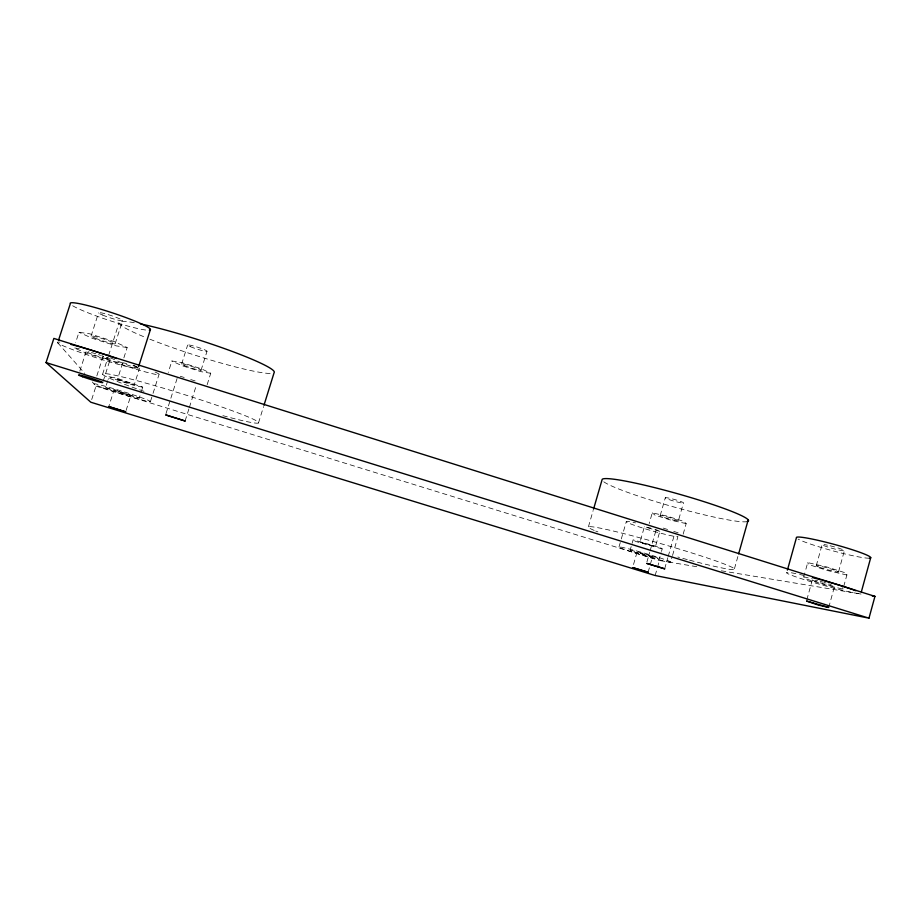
<?xml version="1.0" encoding="UTF-8"?>
<svg xmlns="http://www.w3.org/2000/svg" width="921" height="921" viewBox="0 0 921 921"><rect width="100%" height="100%" fill="white"/><g stroke="black" fill="none" stroke-linecap="round" stroke-linejoin="round"><path stroke-width="0.69" stroke-dasharray="4.61 3.45" d="M828.727 607.446L834.61 586.09A11.57 0.691 15.6 0 1 822.326 583.396A11.57 0.691 15.6 0 1 812.61 579.804M838.536 571.883L844.407 550.608M804.85 572.954L803.768 576.822L804.701 578.515L824.065 584.593L842.991 589.129L846.883 575.003L846.629 573.23L826.793 566.956L807.717 562.616L805.207 571.665M806.819 599.824L812.334 579.919M816.248 565.793L822.108 544.645M734.44 568.752L737.871 556.56M670.615 562.236A27.031 1.243 16.2 0 0 634.707 550.447A27.031 1.243 16.2 0 0 629.25 551.103A27.031 1.243 16.2 0 0 670.615 562.236L672.157 556.848M672.537 555.501L677.914 536.644A26.997 1.773 16 0 1 639.692 527.088A26.997 1.773 16 0 1 635.594 522.886M683.152 534.192L686.18 523.589L683.796 521.413L666.654 515.99L652.264 512.87L649.213 523.508M646.887 562.052L649.65 552.381M650.053 551L656.385 528.907M660.196 515.587L665.319 497.72M648.108 572.252L649.938 565.851M650.307 564.573L652.459 556.768L637.021 552.301L632.612 567.647M650.882 528.159L644.355 526.777L640.014 542.227L655.441 546.66L659.827 531.336L659.229 530.876M661.462 551.437L662.199 548.881L659.897 547.316L633.118 539.833L630.171 550.079L632.796 551.61L659.275 559.093L661.105 552.715M655.153 575.51L657.11 568.683M657.49 567.324L659.448 560.498L700.098 567.267M664.663 568.821L667.817 557.746M668.209 556.365L674.137 535.619M678.34 520.906A9.498 0.725 15.9 0 0 665.745 516.543A9.498 0.725 15.9 0 0 663.742 517.28A9.498 0.725 15.9 0 0 678.34 520.906L683.451 503.004A9.486 0.852 15.7 0 0 670.902 498.56A9.486 0.852 15.7 0 0 668.83 499.504A9.486 0.852 15.7 0 0 683.451 503.004M618.993 546.97L620.927 540.27M621.307 538.923L626.338 521.493M588.415 526.812L593.147 510.522M258.502 422.912L263.556 406.61M185.098 421.001L188.955 408.751M189.381 407.393L196.231 385.611M201.066 370.23L207.029 351.258M207.167 384.667L210.736 373.281L201.342 368.78L181.667 362.563L171.882 360.997L168.267 372.441M165.999 413.61L177.2 378.14M181.633 364.083L187.631 345.076M126.085 410.467L130.863 395.454L114.918 390.297L113.985 390.228L108.759 406.645M122.689 362.955L117.474 379.314L126.246 382.56L134.328 384.564L139.52 368.239M107.711 380.776L105.524 387.614L114.711 391.229L139.267 398.056L141.431 391.252M141.857 389.894L142.72 387.177L116.783 378.174L109.012 376.677L108.148 379.417M150.445 401.521L152.598 394.729M153.036 393.371L159.057 374.363M91.697 399.553L95.991 386.129L92.33 381.985M102.553 374.363L108.16 356.841M108.586 355.494L118.936 323.156M103.198 381.167L110.209 359.236M115.171 343.729L122.585 320.531M123.875 357.843L127.167 347.528L114.135 341.541L89.648 333.793L78.953 332.285L75.614 342.67M79.816 371.128L86.079 351.661M91.064 336.119L98.535 312.852M96.832 375.906L102.956 356.761M117.474 379.314L134.328 384.564M130.863 395.454L113.985 390.228M659.827 531.336L644.355 526.777M639.957 542.089L655.441 546.66M652.505 556.883L637.021 552.301M127.167 347.528L116.173 345.859L92.445 338.364L78.953 332.285M79.252 348.714L73.945 347.85L87.53 353.676L111.291 361.124L122.228 363.001L110.416 357.855M210.736 373.281L200.79 371.624L181.61 365.568L171.882 360.997M721.35 570.801L864.105 594.552M142.72 387.177L134.823 385.611L118.153 380.419L109.012 376.677M105.524 387.614L113.26 389.215L139.267 398.056M686.18 523.589L671.812 520.446L655.038 515.15L652.264 512.87M846.883 575.003L827.921 570.64L808.58 564.527L807.717 562.616M803.768 576.822L811.931 578.768M662.199 548.881L635.709 541.479L633.118 539.833M630.171 550.079L642.248 553.084L656.938 557.631L659.275 559.093M95.991 386.129L659.448 560.498M180.228 376.252L184.177 377.483M190.739 379.556L197.313 381.616M663.189 528.09L668.462 529.759M673.746 531.417L680.354 533.489M654.912 529.345L658.17 530.45M57.712 342.762L84.847 373.5M842.669 587.586L842.991 589.129M133.453 365.165A42.331 2.89 17.7 0 1 98.915 358.626A42.331 2.89 17.7 0 1 61.35 342.359M858.694 593.585A38.59 2.314 15.6 0 1 804.643 579.758A38.59 2.314 15.6 0 1 796.124 573.702M799.647 574.462A38.59 2.314 15.6 0 1 803.607 575.383M144.01 391.333A81.819 4.709 17.4 0 1 119.154 376.182A81.819 4.709 17.4 0 1 239.069 413.299A81.819 4.709 17.4 0 1 220.925 415.129M594.218 530.415A76.224 4.11 16.1 0 1 633.28 536.045A76.224 4.11 16.1 0 1 729.34 566.07A76.224 4.11 16.1 0 1 688.551 559.91M687.25 559.565A76.224 4.11 16.1 0 1 677.833 557.009M597.913 531.912A76.224 4.11 16.1 0 1 595.76 531.06M155.062 372.038A29.449 2.026 17.7 0 1 135.652 369.091A29.449 2.026 17.7 0 1 103.497 356.381M133.004 365.568A8.83 0.61 17.7 0 1 138.541 368.239A8.83 0.61 17.7 0 1 125.371 364.244A8.83 0.61 17.7 0 1 126.614 363.634M145.645 330.017A42.251 4.098 18.2 0 1 107.297 319.794A42.251 4.098 18.2 0 1 72.506 305.645M106.214 357.336A12.698 0.863 17.7 0 1 107.17 358.914A12.698 0.863 17.7 0 1 90.131 353.572A12.698 0.863 17.7 0 1 89.038 351.937M91.432 352.547A12.698 0.863 17.7 0 1 97.419 354.297M98.478 354.631A12.698 0.863 17.7 0 1 100.596 355.333M101.621 355.679A12.698 0.863 17.7 0 1 103.589 356.358M869.412 558.172A38.521 3.293 15.2 0 1 834.242 551.207A38.521 3.293 15.2 0 1 798.093 539.096M830.097 545.785A11.547 0.99 15.2 0 1 844.281 550.735A11.547 0.99 15.2 0 1 827.116 546.809A11.547 0.99 15.2 0 1 827.415 545.174M815.315 580.23A11.57 0.691 15.6 0 1 817.572 580.737M820.231 581.404A11.57 0.691 15.6 0 1 823.132 582.176M824.099 582.452A11.57 0.691 15.6 0 1 826.045 583.016M828.785 583.845A11.57 0.691 15.6 0 1 831.156 584.616M747.242 521.608A76.029 6.873 15.7 0 1 675.577 507.436A76.029 6.873 15.7 0 1 603.359 481.464M270.129 373.466A81.589 7.852 17.8 0 1 149.835 339.181M143.595 336.637A81.589 7.852 17.8 0 1 134.305 322.718M102.876 387.799A29.495 1.428 17.4 0 0 149.663 401.66A29.495 1.428 17.4 0 0 114.377 388.869A29.495 1.428 17.4 0 0 102.876 387.799M95.001 338.099A12.687 1.013 17.9 0 0 114.918 343.924A12.687 1.013 17.9 0 0 99.422 337.719A12.687 1.013 17.9 0 0 95.001 338.099M102.427 314.982A12.664 1.232 18.2 0 0 122.309 320.784A12.664 1.232 18.2 0 0 106.94 314.268A12.664 1.232 18.2 0 0 102.427 314.982M819.644 567.301A11.559 0.817 15.5 0 0 838.202 572.01A11.559 0.817 15.5 0 0 824.318 567.175A11.559 0.817 15.5 0 0 819.644 567.301M184.373 365.556A10.189 0.829 17.6 0 0 200.697 370.334A10.189 0.829 17.6 0 0 188.989 365.556A10.189 0.829 17.6 0 0 184.373 365.556M190.336 346.641A10.177 0.979 17.8 0 0 206.649 351.396A10.177 0.979 17.8 0 0 195.022 346.423A10.177 0.979 17.8 0 0 190.336 346.641"/><path stroke-width="1.38" d="M861.308 592.007L870.736 557.642M868.987 618.164L874.95 596.359L53.867 338.41L46.05 362.586L90.834 402.235L655.153 575.51L868.987 618.164L46.05 362.586M787.409 570.111L796.412 537.772A38.521 3.293 15.2 0 1 837.661 545.336A38.521 3.293 15.2 0 1 869.412 558.172M738.63 553.855L748.174 519.985M593.538 509.163L602.207 479.311A76.029 6.873 15.7 0 1 684.326 495.659A76.029 6.873 15.7 0 1 747.242 521.608M263.982 405.252L274.101 372.66A81.589 7.852 17.8 0 0 228.132 349.922A81.589 7.852 17.8 0 0 140.418 323.893M138.599 366.673L150.445 329.43M58.576 340.079L70.284 303.815A42.251 4.098 18.2 0 1 113.398 313.186A42.251 4.098 18.2 0 1 149.329 330.179M872.233 595.91L874.95 596.359M70.963 344.442A42.331 2.89 17.7 0 1 116.576 358.534M812.575 577.605A38.59 2.314 15.6 0 1 821.129 579.885M822.372 580.23A38.59 2.314 15.6 0 1 855.77 590.718M806.704 601.079L817.906 604.924L828.727 607.446L806.704 601.079M108.931 406.61L125.659 411.837L108.931 406.61M165.872 414.957L185.098 421.001L165.872 414.957M647.037 563.491L664.663 568.821L647.037 563.491M633.061 567.704L648.108 572.252L633.061 567.704M82.602 376.747A12.71 0.645 17.5 0 0 102.53 382.641A12.71 0.645 17.5 0 0 86.839 376.931A12.71 0.645 17.5 0 0 82.602 376.747"/></g></svg>
